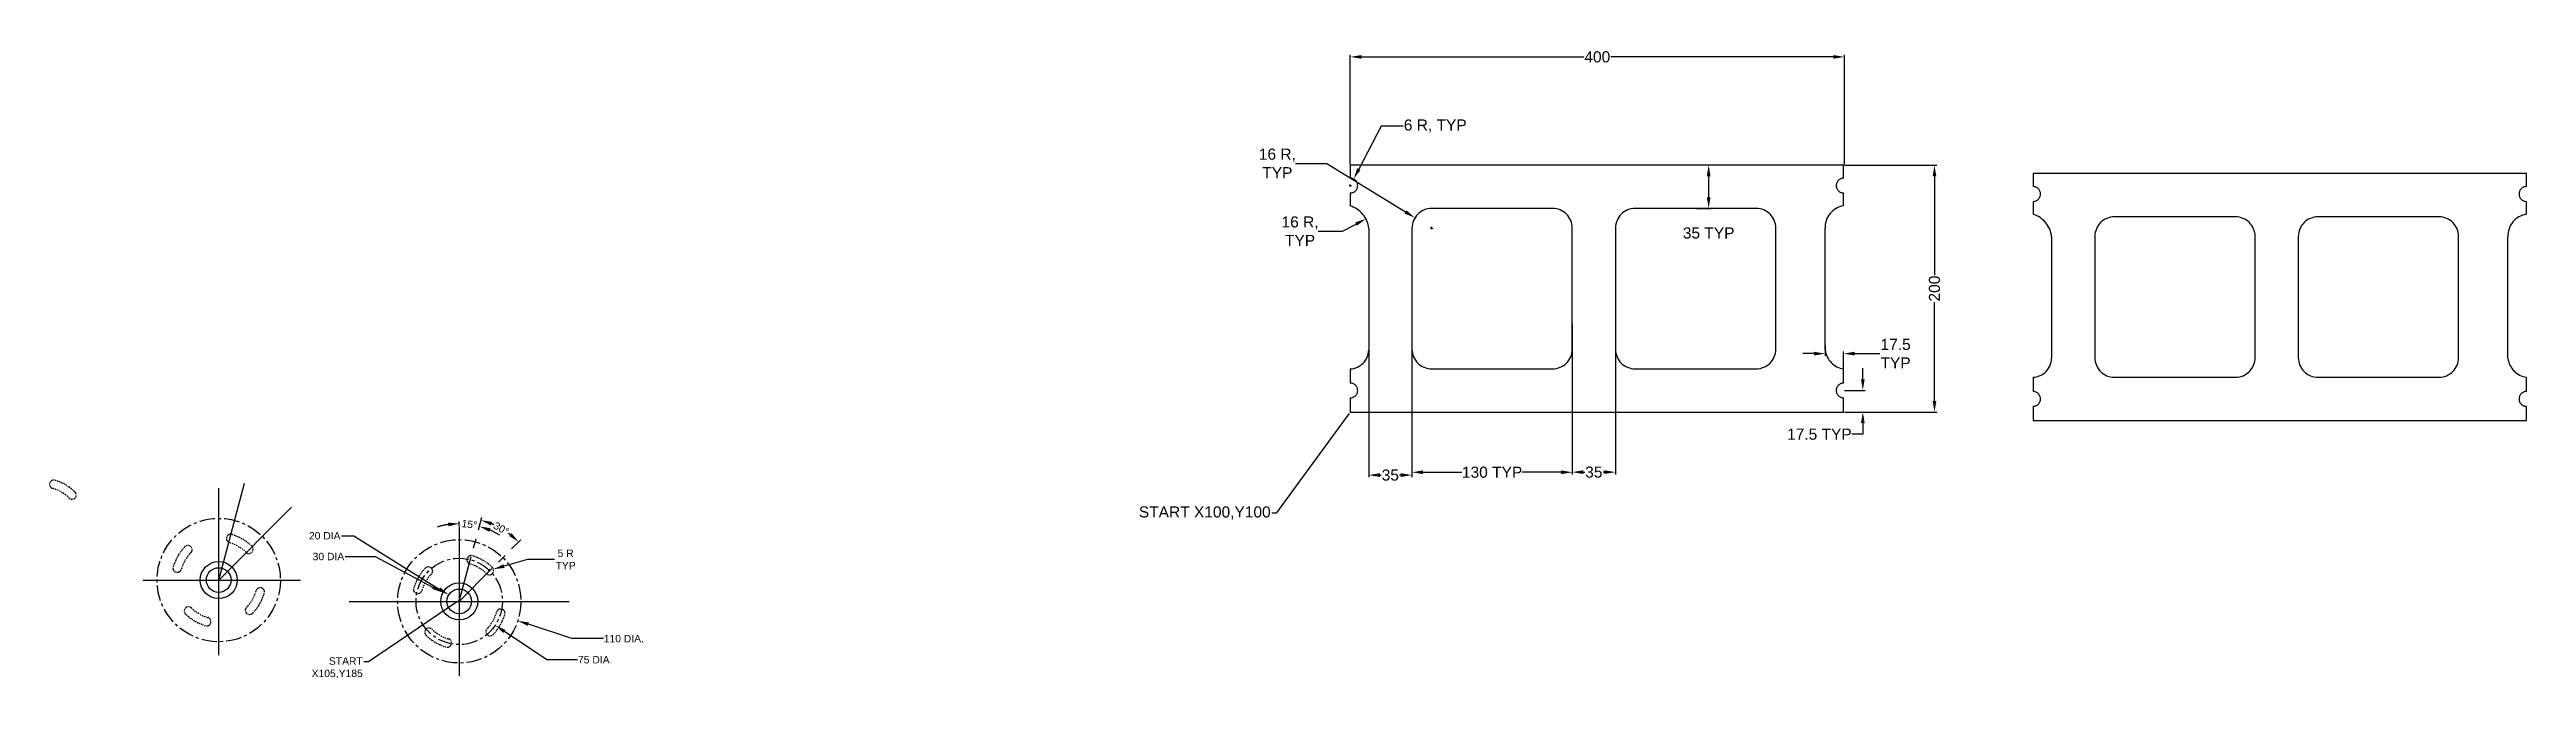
# Model space of a CAD drawing. Header units: inches. Extents: x -11 to 190, y 4 to 55.
import ezdxf
from ezdxf import colors
from ezdxf.entities.mleader import LeaderData, LeaderLine
from ezdxf.math import Vec2, Vec3

# ---------------------------------------------------------------- set-up
doc = ezdxf.new("R2010")
doc.units = ezdxf.units.IN
doc.header["$MEASUREMENT"] = 0
for name, pattern in [('ACAD_ISO02W100', [15, 12, -3]), ('ACAD_ISO07W100', [3, 0, -3]), ('CENTER', [2, 1.25, -0.25, 0.25, -0.25])]:
    doc.linetypes.add(name, pattern=pattern)
doc.styles.get("Standard").update_dxf_attribs({"font": 'arial.ttf'})
doc.dimstyles.get("Standard").update_dxf_attribs({"dimtxt": 0.9, "dimasz": 0.9, "dimexe": 0.18, "dimexo": 0.0625, "dimgap": 0.099, "dimtad": 0, "dimtoh": 1, "dimdec": 4, "dimzin": 0, "dimdsep": 46, "dimtxsty": 'Standard', "dimcen": 0.09, "dimadec": 0, "dimazin": 0, "dimtfac": 1, "dimtdec": 4, "dimtofl": 0, "dimtmove": 0, "dimatfit": 3, "dimfxl": 1, "dimtolj": 1, "dimtzin": 0, "dimarcsym": 0})

# ---------------------------------------------------------------- blocks, each defined once
blk = doc.blocks.new('*D3')
at = {"color": 0, "linetype": 'CENTER', "lineweight": -2, "ltscale": 3, "transparency": 16777216}
for start, end in [(65.7892, 67.4271), (52.5729, 54.2108)]:
    blk.add_arc((22.51, 10.24), 6.81, start, end, dxfattribs=at)
at = {"color": 0, "linetype": 'CENTER', "ltscale": 3, "transparency": 16777216}
for points in [[(25.07, 16.39), (25.17, 16.68), (24.27, 16.82)], [(26.75, 15.77), (26.55, 15.54), (27.32, 15.06)]]:
    blk.add_solid(points, dxfattribs=at)
at = {"layer": 'Defpoints', "color": 0, "linetype": 'CENTER', "ltscale": 3, "transparency": 16777216}
for p in [(24.33, 17.06), (26.41, 15.82), (27.5, 15.23), (22.51, 10.24), (22.51, 10.24)]:
    blk.add_point(p, dxfattribs=at)
at = {"color": 0, "linetype": 'CENTER', "ltscale": 3, "transparency": 16777216, "insert": (25.91, 16.14), "char_height": 0.9, "attachment_point": 5, "rotation": 330}
blk.add_mtext('\\A1;{\\H0.66667x;30°}', dxfattribs=at)
blk = doc.blocks.new('*D4')
at = {"color": 0, "linetype": 'CENTER', "lineweight": -2, "ltscale": 3, "transparency": 16777216}
blk.add_line((22.51, 16.34), (22.51, 16.72), dxfattribs=at)
for start, end in [(98.2008, 106.4016), (58.5984, 66.7992)]:
    blk.add_arc((22.51, 10.24), 6.29, start, end, dxfattribs=at)
at = {"color": 0, "linetype": 'CENTER', "ltscale": 3, "transparency": 16777216}
for points in [[(21.6, 16.62), (21.62, 16.32), (22.51, 16.54)], [(24.94, 15.88), (25.03, 16.17), (24.13, 16.32)]]:
    blk.add_solid(points, dxfattribs=at)
at = {"layer": 'Defpoints', "color": 0, "linetype": 'CENTER', "ltscale": 3, "transparency": 16777216}
for p in [(22.51, 16.28), (23.6, 16.44), (24.33, 17.06), (22.51, 10.24), (22.51, 4.21)]:
    blk.add_point(p, dxfattribs=at)
at = {"color": 0, "linetype": 'CENTER', "ltscale": 3, "transparency": 16777216, "insert": (23.33, 16.48), "char_height": 0.9, "attachment_point": 5, "rotation": 352.5}
blk.add_mtext('\\A1;{\\H0.66667x;15°}', dxfattribs=at)
blk = doc.blocks.new('*D7')
at = {"color": 0, "linetype": 'ACAD_ISO02W100', "lineweight": -2, "ltscale": 76, "transparency": 16777216}
for p, q in [((13.26, 13.87), (15.7, 13.87)), ((15.7, 13.87), (20.39, 11.37)), ((22.42, 10.24), (22.6, 10.24)), ((22.51, 10.15), (22.51, 10.33))]:
    blk.add_line(p, q, dxfattribs=at)
at = {"color": 0, "linetype": 'ACAD_ISO02W100', "ltscale": 76, "transparency": 16777216}
blk.add_solid([(20.46, 11.5), (20.32, 11.24), (21.18, 10.95)], dxfattribs=at)
at = {"layer": 'Defpoints', "color": 0, "linetype": 'ACAD_ISO02W100', "ltscale": 76, "transparency": 16777216}
for p in [(21.18, 10.95), (23.83, 9.54)]:
    blk.add_point(p, dxfattribs=at)
at = {"color": 0, "linetype": 'ACAD_ISO02W100', "ltscale": 76, "transparency": 16777216, "insert": (11.9, 13.87), "char_height": 0.9, "attachment_point": 5}
blk.add_mtext('\\A1;{\\H0.66667x;30 DIA}', dxfattribs=at)
blk = doc.blocks.new('*D8')
at = {"color": 0, "linetype": 'ACAD_ISO02W100', "lineweight": -2, "ltscale": 76, "transparency": 16777216}
for p, q in [((12.97, 15.55), (13.97, 15.55)), ((13.97, 15.55), (20.89, 11.24)), ((22.42, 10.24), (22.6, 10.24)), ((22.51, 10.15), (22.51, 10.33))]:
    blk.add_line(p, q, dxfattribs=at)
at = {"color": 0, "linetype": 'ACAD_ISO02W100', "ltscale": 76, "transparency": 16777216}
blk.add_solid([(20.97, 11.37), (20.81, 11.12), (21.66, 10.77)], dxfattribs=at)
at = {"layer": 'Defpoints', "color": 0, "linetype": 'ACAD_ISO02W100', "ltscale": 76, "transparency": 16777216}
for p in [(21.66, 10.77), (23.36, 9.71)]:
    blk.add_point(p, dxfattribs=at)
at = {"color": 0, "linetype": 'ACAD_ISO02W100', "ltscale": 76, "transparency": 16777216, "insert": (11.6, 15.55), "char_height": 0.9, "attachment_point": 5}
blk.add_mtext('\\A1;{\\H0.66667x;20 DIA}', dxfattribs=at)
blk = doc.blocks.new('*D9')
at = {"color": 0, "linetype": 'ACAD_ISO02W100', "lineweight": -2, "ltscale": 76, "transparency": 16777216}
for p, q in [((22.42, 10.24), (22.6, 10.24)), ((22.51, 10.15), (22.51, 10.33)), ((31.63, 7.22), (28.11, 8.39)), ((34.2, 7.22), (31.63, 7.22))]:
    blk.add_line(p, q, dxfattribs=at)
at = {"color": 0, "linetype": 'ACAD_ISO02W100', "ltscale": 76, "transparency": 16777216}
blk.add_solid([(28.15, 8.53), (28.06, 8.25), (27.25, 8.67)], dxfattribs=at)
at = {"layer": 'Defpoints', "color": 0, "linetype": 'ACAD_ISO02W100', "ltscale": 76, "transparency": 16777216}
for p in [(17.76, 11.81), (27.25, 8.67)]:
    blk.add_point(p, dxfattribs=at)
at = {"color": 0, "linetype": 'ACAD_ISO02W100', "ltscale": 76, "transparency": 16777216, "insert": (35.85, 7.22), "char_height": 0.9, "attachment_point": 5}
blk.add_mtext('\\A1;{\\H0.66667x;110 DIA.}', dxfattribs=at)
blk = doc.blocks.new('*D10')
at = {"color": 0, "linetype": 'ACAD_ISO02W100', "lineweight": -2, "ltscale": 76, "transparency": 16777216}
for p, q in [((22.42, 10.24), (22.6, 10.24)), ((22.51, 10.15), (22.51, 10.33)), ((29.62, 5.51), (26.17, 7.8)), ((32.09, 5.51), (29.62, 5.51))]:
    blk.add_line(p, q, dxfattribs=at)
at = {"color": 0, "linetype": 'ACAD_ISO02W100', "ltscale": 76, "transparency": 16777216}
blk.add_solid([(26.25, 7.93), (26.09, 7.68), (25.42, 8.3)], dxfattribs=at)
at = {"layer": 'Defpoints', "color": 0, "linetype": 'ACAD_ISO02W100', "ltscale": 76, "transparency": 16777216}
for p in [(19.59, 12.18), (25.42, 8.3)]:
    blk.add_point(p, dxfattribs=at)
at = {"color": 0, "linetype": 'ACAD_ISO02W100', "ltscale": 76, "transparency": 16777216, "insert": (33.53, 5.51), "char_height": 0.9, "attachment_point": 5}
blk.add_mtext('\\A1;{\\H0.66667x;75 DIA.}', dxfattribs=at)
blk = doc.blocks.new('*D14')
at = {"color": 0, "linetype": 'ACAD_ISO02W100', "lineweight": -2, "ltscale": 76, "transparency": 16777216}
for p, q in [((24.86, 12.76), (25.04, 12.76)), ((24.95, 12.67), (24.95, 12.85)), ((28.05, 13.64), (26.14, 13.1)), ((30.24, 13.64), (28.05, 13.64))]:
    blk.add_line(p, q, dxfattribs=at)
at = {"color": 0, "linetype": 'ACAD_ISO02W100', "ltscale": 76, "transparency": 16777216}
blk.add_solid([(26.1, 13.24), (26.18, 12.95), (25.27, 12.85)], dxfattribs=at)
at = {"layer": 'Defpoints', "color": 0, "linetype": 'ACAD_ISO02W100', "ltscale": 76, "transparency": 16777216}
for p in [(24.95, 12.76), (25.27, 12.85)]:
    blk.add_point(p, dxfattribs=at)
at = {"color": 0, "linetype": 'ACAD_ISO02W100', "ltscale": 76, "transparency": 16777216, "insert": (31.13, 13.64), "char_height": 0.9, "attachment_point": 5}
blk.add_mtext('\\A1;{\\H0.66667x;5 R \\PTYP}', dxfattribs=at)
blk = doc.blocks.new('*D27')
at = {"color": 0, "linetype": 'ACAD_ISO02W100', "lineweight": -2, "ltscale": 76, "transparency": 16777216}
for p, q in [((97.25, 48.75), (95.44, 45.26)), ((99.05, 48.75), (97.25, 48.75)), ((94.66, 43.93), (94.84, 43.93)), ((94.75, 43.84), (94.75, 44.02))]:
    blk.add_line(p, q, dxfattribs=at)
at = {"color": 0, "linetype": 'ACAD_ISO02W100', "ltscale": 76, "transparency": 16777216}
blk.add_solid([(95.31, 45.33), (95.58, 45.19), (95.03, 44.46)], dxfattribs=at)
at = {"layer": 'Defpoints', "color": 0, "linetype": 'ACAD_ISO02W100', "ltscale": 76, "transparency": 16777216}
for p in [(95.03, 44.46), (94.75, 43.93)]:
    blk.add_point(p, dxfattribs=at)
at = {"color": 0, "linetype": 'ACAD_ISO02W100', "ltscale": 76, "transparency": 16777216, "insert": (101.64, 48.75), "char_height": 0.9, "attachment_point": 5}
blk.add_mtext('\\A1;6 R, TYP', dxfattribs=at)
blk = doc.blocks.new('*D29')
at = {"color": 0, "linetype": 'ACAD_ISO02W100', "lineweight": -2, "ltscale": 76, "transparency": 16777216}
for p, q in [((92.16, 40.23), (94.13, 40.23)), ((94.13, 40.23), (95.22, 40.81))]:
    blk.add_line(p, q, dxfattribs=at)
at = {"color": 0, "linetype": 'ACAD_ISO02W100', "ltscale": 76, "transparency": 16777216}
blk.add_solid([(95.15, 40.94), (95.29, 40.68), (96.02, 41.23)], dxfattribs=at)
at = {"layer": 'Defpoints', "color": 0, "linetype": 'ACAD_ISO02W100', "ltscale": 76, "transparency": 16777216}
for p in [(94.13, 40.23), (96.02, 41.23)]:
    blk.add_point(p, dxfattribs=at)
at = {"color": 0, "linetype": 'ACAD_ISO02W100', "ltscale": 76, "transparency": 16777216, "insert": (90.68, 40.23), "char_height": 0.9, "attachment_point": 5}
blk.add_mtext('\\A1;16 R, \\PTYP', dxfattribs=at)
blk = doc.blocks.new('*D31')
at = {"color": 0, "linetype": 'ACAD_ISO02W100', "lineweight": -2, "ltscale": 76, "transparency": 16777216}
for p, q in [((123.74, 45.58), (123.63, 45.58)), ((123.81, 44.68), (123.81, 42.98)), ((122.82, 42.08), (123.99, 42.08))]:
    blk.add_line(p, q, dxfattribs=at)
at = {"color": 0, "linetype": 'ACAD_ISO02W100', "ltscale": 76, "transparency": 16777216}
for points in [[(123.66, 44.68), (123.96, 44.68), (123.81, 45.58)], [(123.66, 42.98), (123.96, 42.98), (123.81, 42.08)]]:
    blk.add_solid(points, dxfattribs=at)
at = {"layer": 'Defpoints', "color": 0, "linetype": 'ACAD_ISO02W100', "ltscale": 76, "transparency": 16777216}
for p in [(123.81, 45.58), (122.75, 42.08), (123.81, 42.08)]:
    blk.add_point(p, dxfattribs=at)
at = {"color": 0, "linetype": 'ACAD_ISO02W100', "ltscale": 76, "transparency": 16777216, "insert": (123.81, 40.08), "char_height": 0.9, "attachment_point": 5}
blk.add_mtext('\\A1;35 TYP', dxfattribs=at)
blk = doc.blocks.new('*D32')
at = {"color": 0, "linetype": 'ACAD_ISO02W100', "lineweight": -2, "ltscale": 76, "transparency": 16777216}
for p, q in [((132.35, 30.31), (131.45, 30.31)), ((133.25, 30.97), (133.25, 30.13)), ((134.75, 29.14), (134.75, 30.49)), ((135.65, 30.31), (137.69, 30.31))]:
    blk.add_line(p, q, dxfattribs=at)
at = {"color": 0, "linetype": 'ACAD_ISO02W100', "ltscale": 76, "transparency": 16777216}
for points in [[(132.35, 30.46), (132.35, 30.16), (133.25, 30.31)], [(135.65, 30.46), (135.65, 30.16), (134.75, 30.31)]]:
    blk.add_solid(points, dxfattribs=at)
at = {"layer": 'Defpoints', "color": 0, "linetype": 'ACAD_ISO02W100', "ltscale": 76, "transparency": 16777216}
for p in [(133.25, 31.04), (133.25, 30.31), (134.75, 29.08)]:
    blk.add_point(p, dxfattribs=at)
at = {"color": 0, "linetype": 'ACAD_ISO02W100', "ltscale": 76, "transparency": 16777216, "insert": (138.97, 30.31), "char_height": 0.9, "attachment_point": 5}
blk.add_mtext('\\A1;17.5\\PTYP', dxfattribs=at)
blk = doc.blocks.new('*D33')
at = {"color": 0, "linetype": 'ACAD_ISO02W100', "lineweight": -2, "ltscale": 76, "transparency": 16777216}
for p, q in [((136.31, 28.23), (136.31, 29.13)), ((134.82, 27.33), (136.49, 27.33)), ((134.82, 25.58), (136.49, 25.58)), ((136.31, 24.68), (136.31, 23.78)), ((136.31, 23.78), (135.41, 23.78))]:
    blk.add_line(p, q, dxfattribs=at)
at = {"color": 0, "linetype": 'ACAD_ISO02W100', "ltscale": 76, "transparency": 16777216}
for points in [[(136.16, 28.23), (136.46, 28.23), (136.31, 27.33)], [(136.16, 24.68), (136.46, 24.68), (136.31, 25.58)]]:
    blk.add_solid(points, dxfattribs=at)
at = {"layer": 'Defpoints', "color": 0, "linetype": 'ACAD_ISO02W100', "ltscale": 76, "transparency": 16777216}
for p in [(134.75, 27.33), (134.75, 25.58), (136.31, 25.58)]:
    blk.add_point(p, dxfattribs=at)
at = {"color": 0, "linetype": 'ACAD_ISO02W100', "ltscale": 76, "transparency": 16777216, "insert": (132.79, 23.78), "char_height": 0.9, "attachment_point": 5}
blk.add_mtext('\\A1;17.5 TYP', dxfattribs=at)
blk = doc.blocks.new('*D34')
at = {"color": 0, "linetype": 'ACAD_ISO02W100', "lineweight": -2, "ltscale": 76, "transparency": 16777216}
for p, q in [((134.82, 45.58), (142.3, 45.58)), ((142.12, 44.68), (142.12, 36.67)), ((142.12, 26.48), (142.12, 34.48)), ((134.88, 25.58), (142.3, 25.58))]:
    blk.add_line(p, q, dxfattribs=at)
at = {"color": 0, "linetype": 'ACAD_ISO02W100', "ltscale": 76, "transparency": 16777216}
for points in [[(141.97, 44.68), (142.27, 44.68), (142.12, 45.58)], [(141.97, 26.48), (142.27, 26.48), (142.12, 25.58)]]:
    blk.add_solid(points, dxfattribs=at)
at = {"layer": 'Defpoints', "color": 0, "linetype": 'ACAD_ISO02W100', "ltscale": 76, "transparency": 16777216}
for p in [(134.75, 45.58), (142.12, 45.58), (134.82, 25.58)]:
    blk.add_point(p, dxfattribs=at)
at = {"color": 0, "linetype": 'ACAD_ISO02W100', "ltscale": 76, "transparency": 16777216, "insert": (142.12, 35.58), "char_height": 0.9, "attachment_point": 5, "rotation": 90}
blk.add_mtext('\\A1;200', dxfattribs=at)
blk = doc.blocks.new('*D35')
at = {"color": 0, "linetype": 'ACAD_ISO02W100', "lineweight": -2, "ltscale": 76, "transparency": 16777216}
for p, q in [((94.75, 45.64), (94.75, 54.53)), ((95.65, 54.35), (113.68, 54.35)), ((133.92, 54.35), (115.89, 54.35)), ((134.82, 45.64), (134.82, 54.53))]:
    blk.add_line(p, q, dxfattribs=at)
at = {"color": 0, "linetype": 'ACAD_ISO02W100', "ltscale": 76, "transparency": 16777216}
for points in [[(95.65, 54.5), (95.65, 54.2), (94.75, 54.35)], [(133.92, 54.5), (133.92, 54.2), (134.82, 54.35)]]:
    blk.add_solid(points, dxfattribs=at)
at = {"layer": 'Defpoints', "color": 0, "linetype": 'ACAD_ISO02W100', "ltscale": 76, "transparency": 16777216}
for p in [(134.82, 54.35), (94.75, 45.58), (134.82, 45.58)]:
    blk.add_point(p, dxfattribs=at)
at = {"color": 0, "linetype": 'ACAD_ISO02W100', "ltscale": 76, "transparency": 16777216, "insert": (114.78, 54.35), "char_height": 0.9, "attachment_point": 5}
blk.add_mtext('\\A1;400', dxfattribs=at)
blk = doc.blocks.new('*D36')
at = {"color": 0, "linetype": 'ACAD_ISO02W100', "lineweight": -2, "ltscale": 76, "transparency": 16777216}
for p, q in [((96.25, 31.6), (96.25, 20.29)), ((99.75, 31.53), (99.75, 20.29)), ((97.15, 20.47), (97.26, 20.47)), ((98.85, 20.47), (98.75, 20.47))]:
    blk.add_line(p, q, dxfattribs=at)
at = {"color": 0, "linetype": 'ACAD_ISO02W100', "ltscale": 76, "transparency": 16777216}
for points in [[(97.15, 20.62), (97.15, 20.32), (96.25, 20.47)], [(98.85, 20.62), (98.85, 20.32), (99.75, 20.47)]]:
    blk.add_solid(points, dxfattribs=at)
at = {"layer": 'Defpoints', "color": 0, "linetype": 'ACAD_ISO02W100', "ltscale": 76, "transparency": 16777216}
for p in [(96.25, 31.67), (99.75, 31.59), (99.75, 20.47)]:
    blk.add_point(p, dxfattribs=at)
at = {"color": 0, "linetype": 'ACAD_ISO02W100', "ltscale": 76, "transparency": 16777216, "insert": (98, 20.47), "char_height": 0.9, "attachment_point": 5}
blk.add_mtext('\\A1;35', dxfattribs=at)
blk = doc.blocks.new('*D37')
at = {"color": 0, "linetype": 'ACAD_ISO02W100', "lineweight": -2, "ltscale": 76, "transparency": 16777216}
for p, q in [((112.75, 32.73), (112.75, 20.53)), ((116.25, 32.66), (116.25, 20.53)), ((113.65, 20.71), (113.76, 20.71)), ((115.35, 20.71), (115.25, 20.71))]:
    blk.add_line(p, q, dxfattribs=at)
at = {"color": 0, "linetype": 'ACAD_ISO02W100', "ltscale": 76, "transparency": 16777216}
for points in [[(113.65, 20.86), (113.65, 20.56), (112.75, 20.71)], [(115.35, 20.86), (115.35, 20.56), (116.25, 20.71)]]:
    blk.add_solid(points, dxfattribs=at)
at = {"layer": 'Defpoints', "color": 0, "linetype": 'ACAD_ISO02W100', "ltscale": 76, "transparency": 16777216}
for p in [(112.75, 32.79), (116.25, 32.72), (116.25, 20.71)]:
    blk.add_point(p, dxfattribs=at)
at = {"color": 0, "linetype": 'ACAD_ISO02W100', "ltscale": 76, "transparency": 16777216, "insert": (114.5, 20.71), "char_height": 0.9, "attachment_point": 5}
blk.add_mtext('\\A1;35', dxfattribs=at)
blk = doc.blocks.new('*D38')
at = {"color": 0, "linetype": 'ACAD_ISO02W100', "lineweight": -2, "ltscale": 76, "transparency": 16777216}
for p, q in [((99.75, 32.73), (99.75, 20.52)), ((112.75, 32.67), (112.75, 20.52)), ((100.65, 20.7), (103.8, 20.7)), ((111.85, 20.7), (108.7, 20.7))]:
    blk.add_line(p, q, dxfattribs=at)
at = {"color": 0, "linetype": 'ACAD_ISO02W100', "ltscale": 76, "transparency": 16777216}
for points in [[(100.65, 20.85), (100.65, 20.55), (99.75, 20.7)], [(111.85, 20.85), (111.85, 20.55), (112.75, 20.7)]]:
    blk.add_solid(points, dxfattribs=at)
at = {"layer": 'Defpoints', "color": 0, "linetype": 'ACAD_ISO02W100', "ltscale": 76, "transparency": 16777216}
for p in [(99.75, 32.79), (112.75, 32.73), (112.75, 20.7)]:
    blk.add_point(p, dxfattribs=at)
at = {"color": 0, "linetype": 'ACAD_ISO02W100', "ltscale": 76, "transparency": 16777216, "insert": (106.25, 20.7), "char_height": 0.9, "attachment_point": 5}
blk.add_mtext('\\A1;130 TYP', dxfattribs=at)
blk = doc.blocks.new('*D39')
at = {"color": 0, "linetype": 'ACAD_ISO02W100', "lineweight": -2, "ltscale": 76, "transparency": 16777216}
for p, q in [((90.32, 45.72), (92.86, 45.72)), ((92.86, 45.72), (99.23, 41.79)), ((101.26, 40.48), (101.44, 40.48)), ((101.35, 40.39), (101.35, 40.57))]:
    blk.add_line(p, q, dxfattribs=at)
at = {"color": 0, "linetype": 'ACAD_ISO02W100', "ltscale": 76, "transparency": 16777216}
blk.add_solid([(99.31, 41.92), (99.15, 41.66), (99.99, 41.32)], dxfattribs=at)
at = {"layer": 'Defpoints', "color": 0, "linetype": 'ACAD_ISO02W100', "ltscale": 76, "transparency": 16777216}
for p in [(99.99, 41.32), (101.35, 40.48)]:
    blk.add_point(p, dxfattribs=at)
at = {"color": 0, "linetype": 'ACAD_ISO02W100', "ltscale": 76, "transparency": 16777216, "insert": (88.84, 45.72), "char_height": 0.9, "attachment_point": 5}
blk.add_mtext('\\A1;16 R, \\PTYP', dxfattribs=at)
blk = doc.blocks.new('*U45')
at = {"color": 2, "linetype": 'ACAD_ISO02W100', "ltscale": 76}
for centre, radius, start, end in [((-0.76, 0.43), 0.322, 179.7847, 191.6181), ((-0.74, 0.43), 0.348, 160.3411, 170.8206), ((-0.77, 0.42), 0.312, 199.3129, 211.3514), ((-0.76, 0.45), 0.319, 140.4828, 151.4265), ((-0.8, 0.37), 0.263, 217.7395, 232.109), ((-0.74, 0.43), 0.351, 121.0012, 130.934), ((-0.8, 0.32), 0.225, 235.9338, 255.8988), ((-0.74, 0.43), 0.351, 101.3065, 113.1049), ((-1.03, -0.78), 0.898, 69.5767, 75.4226), ((-0.74, 0.43), 0.346, 86.284, 97.2232), ((-0.77, 0.18), 0.592, 69.3326, 77.1345), ((-1.37, -2.06), 2.22, 67.9772, 70.3649), ((-0.66, 0.09), 0.644, 67.3156, 74.3565), ((-0.87, -0.81), 1.55, 66.7288, 69.9622), ((-0.84, -1.05), 1.76, 64.9525, 68.2699), ((-0.37, -0.24), 0.829, 60.6741, 66.3785), ((-0.26, -0.3), 0.832, 57.7228, 64.1529), ((-0.12, -0.3), 0.768, 55.1956, 61.6614), ((1.07, 1.25), 1.18, 234.4683, 238.2744), ((0.13, -0.41), 0.72, 50.6513, 57.3716), ((0.2, -0.53), 0.777, 48.6241, 54.4989), ((-0.61, -0.48), 0.472, 60.3663, 71.3252), ((-1.2, -1.95), 2.05, 61.231, 63.7853), ((2.64, 4.35), 5.33, 238.6641, 239.6592), ((-0.5, -1.16), 1.01, 53.2515, 58.4086), ((-0.19, -0.96), 0.673, 48.584, 56.4176), ((-0.39, -1.41), 1.15, 46.9134, 51.3818), ((0.88, -0.22), 0.592, 223.4757, 231.2775), ((0.7, -0.52), 0.249, 235.8552, 249.915), ((0.74, -0.44), 0.342, 255.1979, 265.1909), ((0.17, -0.75), 0.96, 46.7548, 51.5829), ((0.74, -0.44), 0.342, 274.9688, 284.9816), ((0.09, -1.02), 1.22, 44.8908, 48.6448), ((0.74, -0.44), 0.342, 294.9786, 304.7097), ((0.74, -0.44), 0.342, 314.7814, 324.5514), ((0.76, -0.42), 0.323, 31.0326, 45.2988), ((0.74, -0.44), 0.342, 334.6134, 344.505), ((0.74, -0.44), 0.342, 14.3778, 24.3134), ((0.74, -0.44), 0.342, 354.5813, 4.4564)]:
    blk.add_arc(centre, radius, start, end, dxfattribs=at)
blk = doc.blocks.new('*U46')
at = {"color": 0, "linetype": 'ByBlock', "lineweight": -2, "transparency": 16777216}
for p, rotation in [((0.07, 13.68), 90), ((5.94, 10.26), 270), ((1.29, 9.03), 180)]:
    blk.add_blockref('*U45', p, dxfattribs=dict(at, rotation=rotation))
blk.add_blockref('*U45', (4.71, 14.9), dxfattribs=at)
blk = doc.blocks.new('*U51')
at = {"color": 2, "linetype": 'ACAD_ISO02W100', "ltscale": 76}
for centre, radius, start, end in [((-0.76, 0.43), 0.322, 179.7847, 191.6181), ((-0.74, 0.43), 0.348, 160.3411, 170.8206), ((-0.77, 0.42), 0.312, 199.3129, 211.3514), ((-0.76, 0.45), 0.319, 140.4828, 151.4265), ((-0.8, 0.37), 0.263, 217.7395, 232.109), ((-0.74, 0.43), 0.351, 121.0012, 130.934), ((-0.8, 0.32), 0.225, 235.9338, 255.8988), ((-0.74, 0.43), 0.351, 101.3065, 113.1049), ((-1.03, -0.78), 0.898, 69.5767, 75.4226), ((-0.74, 0.43), 0.346, 86.284, 97.2232), ((-0.77, 0.18), 0.592, 69.3326, 77.1345), ((-1.37, -2.06), 2.22, 67.9772, 70.3649), ((-0.66, 0.09), 0.644, 67.3156, 74.3565), ((-0.87, -0.81), 1.55, 66.7288, 69.9622), ((-0.84, -1.05), 1.76, 64.9525, 68.2699), ((-0.37, -0.24), 0.829, 60.6741, 66.3785), ((-0.26, -0.3), 0.832, 57.7228, 64.1529), ((-0.12, -0.3), 0.768, 55.1956, 61.6614), ((1.07, 1.25), 1.18, 234.4683, 238.2744), ((0.13, -0.41), 0.72, 50.6513, 57.3716), ((0.2, -0.53), 0.777, 48.6241, 54.4989), ((-0.61, -0.48), 0.472, 60.3663, 71.3252), ((-1.2, -1.95), 2.05, 61.231, 63.7853), ((2.64, 4.35), 5.33, 238.6641, 239.6592), ((-0.5, -1.16), 1.01, 53.2515, 58.4086), ((-0.19, -0.96), 0.673, 48.584, 56.4176), ((-0.39, -1.41), 1.15, 46.9134, 51.3818), ((0.88, -0.22), 0.592, 223.4757, 231.2775), ((0.7, -0.52), 0.249, 235.8552, 249.915), ((0.74, -0.44), 0.342, 255.1979, 265.1909), ((0.17, -0.75), 0.96, 46.7548, 51.5829), ((0.74, -0.44), 0.342, 274.9688, 284.9816), ((0.09, -1.02), 1.22, 44.8908, 48.6448), ((0.74, -0.44), 0.342, 294.9786, 304.7097), ((0.74, -0.44), 0.342, 314.7814, 324.5514), ((0.76, -0.42), 0.323, 31.0326, 45.2988), ((0.74, -0.44), 0.342, 334.6134, 344.505), ((0.74, -0.44), 0.342, 14.3778, 24.3134), ((0.74, -0.44), 0.342, 354.5813, 4.4564)]:
    blk.add_arc(centre, radius, start, end, dxfattribs=at)
blk = doc.blocks.new('*U53')
at = {"color": 0, "linetype": 'ByBlock', "lineweight": -2, "transparency": 16777216}
for p, rotation in [((0.07, 13.68), 90), ((5.94, 10.26), 270), ((1.29, 9.03), 180)]:
    blk.add_blockref('*U51', p, dxfattribs=dict(at, rotation=rotation))
blk.add_blockref('*U51', (4.71, 14.9), dxfattribs=at)

msp = doc.modelspace()

# ---------------------------------------------------------------- linework, layer by layer
at = {"color": 0, "linetype": 'ACAD_ISO02W100', "ltscale": 76}
for p, q in [((3.00331, 11.96724), (5.10657, 19.81669)), ((3.00331, 5.87373), (3.00331, 19.4062)), ((3.00331, 11.96724), (8.90789, 17.87182)), ((-3.11306, 11.96724), (9.63703, 11.96724))]:
    msp.add_line(p, q, dxfattribs=at)
at = {"linetype": 'CENTER', "ltscale": 3}
for q in [(24.33393, 17.06354), (27.49757, 15.23324)]:
    msp.add_line((22.50602, 10.24169), q, dxfattribs=at)
for p, q in [((22.50602, 16.27519), (22.50602, 4.20819)), ((13.58233, 10.24169), (31.42972, 10.24169))]:
    msp.add_line(p, q)
at = {"color": 2, "linetype": 'ACAD_ISO02W100', "ltscale": 76}
for points in [[(134.75362, 29.07503, -0.338500588), (133.25362, 30.60079), (133.25362, 40.4609, -0.387968551), (134.75362, 42.27639), (134.75362, 43.32571, -1), (134.75362, 44.52571), (134.75362, 45.57503), (94.75362, 45.57503), (94.75362, 44.52571, -1), (94.75362, 43.32571), (94.75362, 42.27639, -0.300320261), (96.25362, 40.4609), (96.25362, 30.60079, -0.388649985), (94.75362, 29.07503), (94.75362, 27.92503, -1), (94.75362, 26.72503), (94.75362, 25.57503), (134.75362, 25.57503), (134.75362, 26.72503, -1), (134.75362, 27.92503)], [(190.11736, 28.39457, -0.338500588), (188.61736, 29.92034), (188.61736, 39.78045, -0.387968551), (190.11736, 41.59593), (190.11736, 42.64525, -1), (190.11736, 43.84525), (190.11736, 44.89457), (150.11736, 44.89457), (150.11736, 43.84525, -1), (150.11736, 42.64525), (150.11736, 41.59593, -0.300320261), (151.61736, 39.78045), (151.61736, 29.92034, -0.388649985), (150.11736, 28.39457), (150.11736, 27.24457, -1), (150.11736, 26.04457), (150.11736, 24.89457), (190.11736, 24.89457), (190.11736, 26.04457, -1), (190.11736, 27.24457)], [(101.35362, 29.07503), (111.15362, 29.07503, 0.414213562), (112.75362, 30.67503), (112.75362, 40.47503, 0.414213562), (111.15362, 42.07503), (101.35362, 42.07503, 0.414213562), (99.75362, 40.47503), (99.75362, 30.67503, 0.414213562)], [(117.85362, 29.07503), (127.65362, 29.07503, 0.414213562), (129.25362, 30.67503), (129.25362, 40.47503, 0.414213562), (127.65362, 42.07503), (117.85362, 42.07503, 0.414213562), (116.25362, 40.47503), (116.25362, 30.67503, 0.414213562)], [(156.71736, 28.39457), (166.51736, 28.39457, 0.414213562), (168.11736, 29.99457), (168.11736, 39.79457, 0.414213562), (166.51736, 41.39457), (156.71736, 41.39457, 0.414213562), (155.11736, 39.79457), (155.11736, 29.99457, 0.414213562)], [(173.21736, 28.39457), (183.01736, 28.39457, 0.414213562), (184.61736, 29.99457), (184.61736, 39.79457, 0.414213562), (183.01736, 41.39457), (173.21736, 41.39457, 0.414213562), (171.61736, 39.79457), (171.61736, 29.99457, 0.414213562)]]:
    msp.add_lwpolyline(points, format="xyb", close=True, dxfattribs=at)
at = {"color": 0, "linetype": 'ACAD_ISO07W100', "ltscale": 76}
msp.add_lwpolyline([(-8.61872, 19.07073, 0.131983023), (-10.3444, 20.06711, 0.82313548), (-10.51803, 19.40985)], format="xyb", dxfattribs=at)
at = {"color": 1, "linetype": 'CENTER'}
for centre in [(3.00331, 11.96724), (22.50602, 10.24169)]:
    msp.add_circle(centre, 5, dxfattribs=at)
at = {"color": 1}
for centre, radius in [((3.00331, 11.96724), 1.5), ((3.00331, 11.96724), 1), ((22.50602, 10.24169), 1.5), ((22.50602, 10.24169), 1)]:
    msp.add_circle(centre, radius, dxfattribs=at)
at = {"linetype": 'CENTER'}
msp.add_circle((22.50602, 10.24169), 3.5, dxfattribs=at)
at = {"color": 0, "linetype": 'ACAD_ISO02W100', "ltscale": 76}
for centre, radius, start, end in [((-10.39128, 19.72027), 0.32194, 179.7846724, 191.6181317), ((-10.36512, 19.72134), 0.34804, 160.3411005, 170.8205721), ((-10.39838, 19.70699), 0.31179, 199.312872, 211.351434), ((-10.38868, 19.73802), 0.31899, 140.4827516, 151.4265111), ((-10.42697, 19.66276), 0.26274, 217.7395481, 232.1090265), ((-10.36419, 19.7174), 0.35122, 121.0011851, 130.9339795), ((-10.42418, 19.61453), 0.22515, 235.9338385, 255.8988051), ((-10.36569, 19.71741), 0.35057, 101.3065119, 113.1049481), ((-10.65551, 18.51532), 0.89831, 69.5766579, 75.422598), ((-10.36685, 19.72148), 0.34636, 86.2839812, 97.2231667), ((-10.39864, 19.46842), 0.59195, 69.3326233, 77.1344576), ((-11.00175, 17.23571), 2.22053, 67.9772014, 70.3648795), ((-10.28653, 19.37691), 0.64427, 67.3156063, 74.3564891), ((-10.23524, 18.81166), 0.47219, 60.3663092, 71.3252248), ((-10.49546, 18.48458), 1.55306, 66.7288115, 69.9622346), ((-10.82516, 17.33877), 2.05398, 61.2310001, 63.7852866), ((-10.46418, 18.24461), 1.76247, 64.952466, 68.2698839), ((-6.98635, 23.64264), 5.3253, 238.6641131, 239.6591777), ((-9.99716, 19.0549), 0.82925, 60.674097, 66.3784833), ((-10.13046, 18.13302), 1.01469, 53.2514808, 58.4085711), ((-9.88891, 18.99487), 0.83243, 57.7228376, 64.1529415), ((-9.82083, 18.33178), 0.67268, 48.5839928, 56.417587), ((-9.74521, 18.98622), 0.76807, 55.1955906, 61.6614001), ((-10.02196, 17.87664), 1.15208, 46.9133793, 51.3818052), ((-8.55509, 20.53819), 1.18207, 234.4683432, 238.2744153), ((-8.74359, 19.06816), 0.59195, 223.4756639, 231.2774982), ((-9.50218, 18.88222), 0.72048, 50.6513205, 57.3716329), ((-8.92648, 18.77303), 0.24912, 235.8552313, 249.9150326), ((-9.43134, 18.75689), 0.77727, 48.6241437, 54.498918), ((-8.88333, 18.85482), 0.34152, 255.1979474, 265.1908546), ((-9.45253, 18.53674), 0.9602, 46.7547526, 51.5828622), ((-8.88333, 18.85482), 0.34152, 274.9687897, 284.9816047), ((-8.88333, 18.85482), 0.34152, 294.9785943, 304.7096779), ((-9.54116, 18.26627), 1.22031, 44.8907682, 48.6448247), ((-8.88333, 18.85482), 0.34152, 314.7813854, 324.5514098), ((-8.86927, 18.8673), 0.32283, 31.0325795, 45.2988311), ((-8.88333, 18.85482), 0.34152, 334.6133967, 344.5050395), ((-8.88333, 18.85482), 0.34152, 14.3778033, 24.3133892), ((-8.88333, 18.85482), 0.34152, 354.5813047, 4.4564257)]:
    msp.add_arc(centre, radius, start, end, dxfattribs=at)

# ---------------------------------------------------------------- block references
at = {"color": 0, "linetype": 'ACAD_ISO02W100'}
for name, p in [('*U46', (0, 0)), ('*U53', (19.50271, -1.72555))]:
    msp.add_blockref(name, p, dxfattribs=at)

# ---------------------------------------------------------------- dimensions: what is measured, and where the dimension line sits
at = {"color": 0, "linetype": 'ACAD_ISO02W100', "ltscale": 76}
for base, p1, p2, text, picture, middle in [((134.81612, 54.35194), (94.75362, 45.57503), (134.81612, 45.57503), '400', '*D35', (114.78487, 54.35194)), ((112.75362, 20.69856), (99.75362, 32.79274), (112.75362, 32.73024), '130 TYP', '*D38', (106.25362, 20.69856))]:
    dim = msp.add_linear_dim(base=base, p1=p1, p2=p2, text=text, dimstyle='Standard', dxfattribs=at)
    dim.commit()
    dim.dimension.update_dxf_attribs({"geometry": picture, "text_midpoint": middle})
for center, mpoint, text, picture, middle in [((94.75362, 43.92571), (95.02909, 44.45873), '6 R, TYP', '*D27', (101.6443, 48.74653)), ((101.35362, 40.47503), (99.99224, 41.31564), '16 R, \\PTYP', '*D39', (88.84423, 45.71967)), ((94.12864, 40.2326), (96.01776, 41.23204), '16 R, \\PTYP', '*D29', (90.67952, 40.2326)), ((24.94644, 12.75858), (25.27316, 12.85145), '{\\H0.66667x;5 R \\PTYP}', '*D14', (31.12638, 13.63961))]:
    dim = msp.add_radius_dim(center=center, mpoint=mpoint, text=text, dimstyle='Standard', dxfattribs=at)
    dim.commit()
    dim.dimension.update_dxf_attribs({"geometry": picture, "text_midpoint": middle, "dimtype": 164})
dim = msp.add_linear_dim(base=(123.80588, 42.07503), p1=(123.80588, 45.57503), p2=(122.75362, 42.07503), angle=90, text='35 TYP', dimstyle='Standard', override={"dimtad": 0, "dimtmove": 2}, dxfattribs=at)
dim.commit()
dim.dimension.update_dxf_attribs({"geometry": '*D31', "text_midpoint": (123.80588, 40.07503), "dimtype": 160})
for base, p1, p2, text, picture, middle in [((142.11776, 45.57503), (134.81612, 25.57503), (134.75362, 45.57503), '200', '*D34', (142.11776, 35.57503)), ((136.31099, 25.57503), (134.75362, 27.32503), (134.75362, 25.57503), '17.5 TYP', '*D33', (132.78696, 23.77503))]:
    dim = msp.add_linear_dim(base=base, p1=p1, p2=p2, angle=90, text=text, dimstyle='Standard', dxfattribs=at)
    dim.commit()
    dim.dimension.update_dxf_attribs({"geometry": picture, "text_midpoint": middle})
for base, p1, p2, text, picture, middle in [((116.25362, 20.71005), (112.75362, 32.79274), (116.25362, 32.71762), '35', '*D37', (114.50362, 20.71005)), ((99.75362, 20.4732), (96.25362, 31.66595), (99.75362, 31.59083), '35', '*D36', (98.00362, 20.4732)), ((133.25362, 30.31104), (134.75362, 29.07503), (133.25362, 31.03681), '17.5\\PTYP', '*D32', (138.96535, 30.31104))]:
    dim = msp.add_linear_dim(base=base, p1=p1, p2=p2, text=text, dimstyle='Standard', dxfattribs=at)
    dim.commit()
    dim.dimension.update_dxf_attribs({"geometry": picture, "text_midpoint": middle, "dimtype": 160})
for p1, p2, text, picture, middle in [((23.35525, 9.71367), (21.65679, 10.76972), '{\\H0.66667x;20 DIA}', '*D8', (11.60037, 15.54976)), ((23.82963, 9.53596), (21.18241, 10.94743), '{\\H0.66667x;30 DIA}', '*D7', (11.89966, 13.87269)), ((19.59191, 12.18024), (25.42013, 8.30314), '{\\H0.66667x;75 DIA.}', '*D10', (33.52989, 5.51074)), ((17.75892, 11.81172), (27.25313, 8.67166), '{\\H0.66667x;110 DIA.}', '*D9', (35.85251, 7.22426))]:
    dim = msp.add_diameter_dim_2p(p1=p1, p2=p2, text=text, dimstyle='Standard', dxfattribs=at)
    dim.commit()
    dim.dimension.update_dxf_attribs({"geometry": picture, "text_midpoint": middle, "dimtype": 163})
at = {"linetype": 'CENTER', "ltscale": 3}
dim = msp.add_angular_dim_2l(base=(23.59884, 16.4394), line1=((22.50602, 10.24169), (24.33393, 17.06354)), line2=((22.50602, 16.27519), (22.50602, 4.20819)), text='{\\H0.66667x;<>}', dimstyle='Standard', dxfattribs=at)
dim.commit()
dim.dimension.update_dxf_attribs({"geometry": '*D4', "text_midpoint": (23.32746, 16.48117)})
dim = msp.add_angular_dim_2l(base=(26.41451, 15.82359), line1=((22.50602, 10.24169), (24.33393, 17.06354)), line2=((22.50602, 10.24169), (27.49757, 15.23324)), text='{\\H0.66667x;<>}', dimstyle='Standard', dxfattribs=at)
dim.commit()
dim.dimension.update_dxf_attribs({"geometry": '*D3', "text_midpoint": (25.91314, 16.14299), "dimtype": 162})

# ---------------------------------------------------------------- leaders
at = {"color": 0, "linetype": 'ACAD_ISO02W100', "ltscale": 76}
ml = msp.add_multileader_mtext('Standard', dxfattribs=at)
ml.set_content('START X100,Y100')
ml.set_leader_properties()
ml.build(insert=Vec2(0, 0))
ml.multileader.update_dxf_attribs({"dogleg_length": 0.36, "arrow_head_size": 0.18})
ctx = ml.context
ctx.base_point, ctx.char_height, ctx.arrow_head_size, ctx.landing_gap_size, ctx.plane_origin = Vec3(77.63193, 17.39723), 0.9, 0.18, 0.09, Vec3(94.75362, 25.57503)
ctx.text_align_type = 2
notes = []
notes.append((ctx, [(0, (1, 1, 0), (88.74785, 17.39723), (-1, 0), 0.36, [(0, [(94.75362, 25.57503)], 0, [])])]))
ctx.mtext.insert, ctx.mtext.alignment, ctx.mtext.flow_direction = Vec3(88.29785, 17.93625), 3, 5
ml = msp.add_multileader_mtext('Standard', dxfattribs=at)
ml.set_content('START \\PX105,Y185')
ml.set_leader_properties()
ml.build(insert=Vec2(0, 0))
ml.multileader.update_dxf_attribs({"dogleg_length": 0.36, "arrow_head_size": 0.18})
ctx = ml.context
ctx.base_point, ctx.char_height, ctx.arrow_head_size, ctx.landing_gap_size, ctx.plane_origin = Vec3(10.48515, 5.34787), 0.6, 0.18, 0.09, Vec3(22.50602, 10.33169)
ctx.text_align_type = 2
notes.append((ctx, [(0, (1, 1, 0), (15.13593, 5.34787), (-1, 0), 0.36, [(0, [(22.50602, 10.33169)], 0, [])])]))
ctx.mtext.insert, ctx.mtext.alignment, ctx.mtext.flow_direction = Vec3(14.68593, 5.70722), 3, 5
for ctx, leaders in notes:
    for number, flags, end, landing, length, lines in leaders:
        leader = LeaderData()
        leader.index, (leader.has_last_leader_line, leader.has_dogleg_vector, leader.attachment_direction) = number, flags
        leader.last_leader_point, leader.dogleg_vector, leader.dogleg_length = Vec3(end), Vec3(landing), length
        for number, points, colour, breaks in lines:
            line = LeaderLine()
            line.index, line.vertices, line.color, line.breaks = number, Vec3.list(points), colors.encode_raw_color(colour), breaks
            leader.lines.append(line)
        ctx.leaders.append(leader)

doc.saveas('drawing.dxf')
